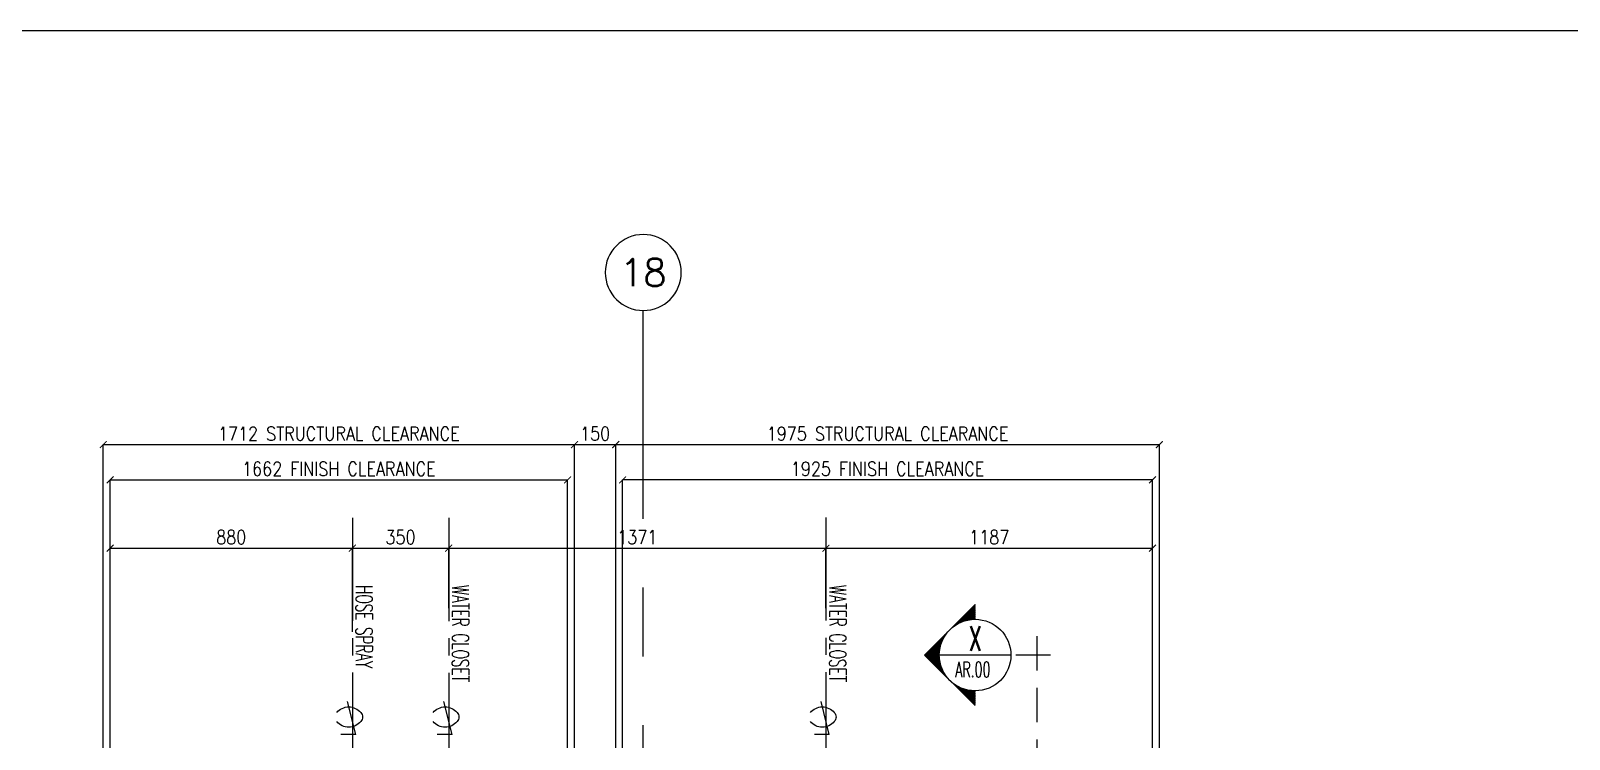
# Model space of a CAD drawing. Extents: x -172604 to -143727, y 166361 to 186286.
# Drawn here: x -169264 to -163675, y 183712 to 186286 of the extents above; entities that cross this region are included whole.
import ezdxf
from ezdxf.enums import TextEntityAlignment as Align

# ---------------------------------------------------------------- set-up
doc = ezdxf.new("R2010")
doc.units = 0
doc.header["$LTSCALE"] = 500
doc.header["$MEASUREMENT"] = 0
for name, pattern in [('CENTER2', [1.125, 0.75, -0.125, 0.125, -0.125]), ('CENTERX2', [4, 2.5, -0.5, 0.5, -0.5]), ('HIDDEN', [0.375, 0.25, -0.125])]:
    doc.linetypes.add(name, pattern=pattern)
doc.layers.get('0').update_dxf_attribs({"linetype": 'CONTINUOUS'})
doc.layers.get('DEFPOINTS').update_dxf_attribs({"linetype": 'CONTINUOUS'})
for name, color, linetype in [('ARCDIMR', 4, 'CONTINUOUS'), ('AX-CR', 2, 'CONTINUOUS'), ('AX-TXT', 2, 'CONTINUOUS'), ('AXES', 11, 'CENTERX2'), ('AXIS', 11, 'CENTER2'), ('Dimout', 4, 'CONTINUOUS'), ('ELEV-MARK', 6, 'CONTINUOUS'), ('TITLE', 1, 'CONTINUOUS'), ('TXT', 2, 'CONTINUOUS')]:
    doc.layers.add(name, color=color, linetype=linetype)
doc.styles.add('DIM', font='simplex.shx', dxfattribs={"width": 0.85})
doc.styles.add('ROMANS', font='romans.shx', dxfattribs={"width": 0.6})
doc.dimstyles.new('DIM1-25', dxfattribs={"dimscale": 25, "dimtxt": 2, "dimasz": 1, "dimexe": 0.03, "dimexo": 0.03, "dimgap": 0.6, "dimtad": 1, "dimdec": 0, "dimdsep": 46, "dimtxsty": 'DIM', "dimblk1": 'ARCHTICK', "dimblk2": 'ARCHTICK', "dimsah": 1, "dimcen": 0.09, "dimdle": 0.03, "dimclrd": 256, "dimclrt": 2, "dimadec": 0, "dimazin": 0, "dimtfac": 1, "dimtdec": 0, "dimtix": 1, "dimtmove": 1, "dimatfit": 3, "dimldrblk": 'ARCHTICK', "dimfxl": 0, "dimtvp": 2, "dimtolj": 1, "dimtzin": 0, "dimarcsym": 0})

# ---------------------------------------------------------------- blocks, each defined once
blk = doc.blocks.new('A0-BOX')
at = {"layer": 'TITLE'}
blk.add_line((113.3, 79.7), (0, 79.7), dxfattribs=at)
blk = doc.blocks.new('*X5')
at = {"color": 0}
for p, q in [((14608, 7877), (14819, 8088)), ((14625, 7890), (14821, 8086)), ((14637, 7899), (14823, 8084)), ((14647, 7905), (14825, 8082)), ((14656, 7910), (14826, 8081)), ((14664, 7915), (14828, 8079)), ((14671, 7919), (14830, 8077)), ((14678, 7922), (14832, 8075)), ((14685, 7925), (14833, 8073)), ((14691, 7928), (14835, 8072)), ((14697, 7930), (14837, 8070)), ((14703, 7933), (14839, 8068)), ((14709, 7935), (14841, 8066)), ((14714, 7937), (14842, 8065)), ((14719, 7938), (14844, 8063)), ((14725, 7940), (14846, 8061)), ((14730, 7941), (14848, 8059)), ((14734, 7943), (14849, 8058)), ((14739, 7944), (14851, 8056)), ((14744, 7945), (14853, 8054)), ((14749, 7946), (14855, 8052)), ((14753, 7947), (14856, 8051)), ((14757, 7948), (14858, 8049)), ((14762, 7949), (14860, 8047)), ((14766, 7950), (14862, 8045)), ((14770, 7950), (14863, 8043)), ((14774, 7951), (14865, 8042)), ((14778, 7951), (14867, 8040)), ((14782, 7952), (14869, 8038)), ((14786, 7952), (14871, 8036)), ((14790, 7953), (14872, 8035)), ((14794, 7953), (14874, 8033)), ((14798, 7953), (14876, 8031)), ((14802, 7953), (14878, 8029)), ((14805, 7954), (14879, 8028)), ((14809, 7954), (14881, 8026)), ((14813, 7954), (14883, 8024)), ((14816, 7954), (14885, 8022)), ((14820, 7954), (14886, 8020)), ((14823, 7954), (14888, 8019)), ((14827, 7954), (14890, 8017)), ((14830, 7954), (14892, 8015)), ((14834, 7953), (14894, 8013)), ((14837, 7953), (14895, 8012)), ((14840, 7953), (14897, 8010)), ((14844, 7953), (14899, 8008)), ((14847, 7953), (14901, 8006)), ((14850, 7952), (14902, 8005)), ((14853, 7952), (14904, 8003)), ((14856, 7952), (14906, 8001)), ((14860, 7951), (14908, 7999)), ((14863, 7951), (14909, 7997)), ((14866, 7950), (14911, 7996)), ((14869, 7950), (14913, 7994)), ((14872, 7949), (14915, 7992)), ((14875, 7949), (14917, 7990)), ((14878, 7948), (14918, 7989)), ((14881, 7948), (14920, 7987)), ((14884, 7947), (14922, 7985)), ((14887, 7947), (14924, 7983)), ((14890, 7946), (14925, 7982)), ((14893, 7945), (14927, 7980)), ((14895, 7945), (14929, 7978)), ((14898, 7944), (14931, 7976)), ((14901, 7943), (14932, 7974)), ((14904, 7942), (14934, 7973)), ((14907, 7942), (14936, 7971)), ((14909, 7941), (14938, 7969)), ((14912, 7940), (14939, 7967)), ((14915, 7939), (14941, 7966)), ((14360, 7629), (14571, 7839)), ((14917, 7938), (14943, 7964)), ((14920, 7937), (14945, 7962)), ((14923, 7937), (14947, 7960)), ((14925, 7936), (14948, 7959)), ((14928, 7935), (14950, 7957)), ((14931, 7934), (14952, 7955)), ((14933, 7933), (14954, 7953)), ((14936, 7932), (14955, 7952)), ((14938, 7931), (14957, 7950)), ((14941, 7930), (14959, 7948)), ((14943, 7929), (14961, 7946)), ((14946, 7928), (14962, 7944)), ((14948, 7927), (14964, 7943)), ((14951, 7926), (14966, 7941)), ((14953, 7925), (14968, 7939)), ((14956, 7923), (14970, 7937)), ((14958, 7922), (14971, 7936)), ((14960, 7921), (14973, 7934)), ((14963, 7920), (14975, 7932)), ((14965, 7919), (14977, 7930)), ((14967, 7918), (14978, 7929)), ((14970, 7916), (14980, 7927)), ((14972, 7915), (14982, 7925)), ((14974, 7914), (14984, 7923)), ((14977, 7913), (14985, 7921)), ((14979, 7911), (14987, 7920)), ((14981, 7910), (14989, 7918)), ((14983, 7909), (14991, 7916)), ((14986, 7908), (14993, 7914)), ((14988, 7906), (14994, 7913)), ((14990, 7905), (14996, 7911)), ((14992, 7903), (14998, 7909)), ((14994, 7902), (15000, 7907)), ((14997, 7901), (15001, 7906)), ((14999, 7899), (15003, 7904)), ((15001, 7898), (15005, 7902)), ((15003, 7896), (15007, 7900)), ((15005, 7895), (15008, 7898)), ((15007, 7894), (15010, 7897)), ((15009, 7892), (15012, 7895)), ((15011, 7891), (15014, 7893)), ((15013, 7889), (15016, 7891)), ((15015, 7888), (15017, 7890)), ((15017, 7886), (15019, 7888)), ((15019, 7884), (15021, 7886)), ((15021, 7883), (15023, 7884)), ((15023, 7881), (15024, 7883)), ((15025, 7880), (15026, 7881)), ((15027, 7878), (15028, 7879)), ((15029, 7877), (15030, 7877)), ((15031, 7875), (15031, 7875)), ((15033, 7873), (15033, 7874)), ((15035, 7872), (15035, 7872)), ((15036, 7870), (15037, 7870)), ((15038, 7868), (15038, 7868)), ((15040, 7867), (15040, 7867)), ((15042, 7865), (15042, 7865)), ((15044, 7863), (15044, 7863)), ((15046, 7861), (15046, 7861)), ((15047, 7860), (15047, 7860)), ((15051, 7856), (15051, 7856)), ((15053, 7854), (15053, 7854)), ((15054, 7852), (15054, 7853)), ((15056, 7851), (15056, 7851)), ((15058, 7849), (15058, 7849)), ((15059, 7847), (15060, 7847)), ((15061, 7845), (15061, 7845)), ((15063, 7843), (15063, 7844)), ((15064, 7841), (15065, 7842)), ((15066, 7839), (15067, 7840)), ((15068, 7837), (15069, 7838)), ((15069, 7836), (15070, 7837)), ((15071, 7834), (15072, 7835)), ((15072, 7832), (15074, 7833)), ((15074, 7830), (15076, 7831)), ((15076, 7828), (15077, 7830)), ((15077, 7826), (15079, 7828)), ((15079, 7824), (15081, 7826)), ((14364, 7629), (14557, 7822)), ((14368, 7629), (14549, 7810)), ((14371, 7629), (14542, 7800)), ((14375, 7629), (14537, 7791)), ((14378, 7629), (14533, 7783)), ((14382, 7629), (14529, 7776)), ((14385, 7629), (14525, 7769)), ((14389, 7629), (14522, 7762)), ((14392, 7629), (14519, 7756)), ((14396, 7629), (14517, 7750)), ((14399, 7629), (14515, 7744)), ((14403, 7629), (14513, 7739)), ((14406, 7629), (14511, 7733)), ((14410, 7629), (14509, 7728)), ((14413, 7629), (14507, 7723)), ((14417, 7629), (14506, 7718)), ((14421, 7629), (14505, 7713)), ((14424, 7629), (14503, 7708)), ((14428, 7629), (14502, 7703)), ((14431, 7629), (14501, 7699)), ((14435, 7629), (14500, 7694)), ((14438, 7629), (14499, 7690)), ((14442, 7629), (14499, 7686)), ((15080, 7822), (15083, 7824)), ((15082, 7820), (15084, 7822)), ((15083, 7818), (15086, 7821)), ((15085, 7815), (15088, 7819)), ((15086, 7813), (15090, 7817)), ((15087, 7811), (15092, 7815)), ((15089, 7809), (15093, 7814)), ((15090, 7807), (15095, 7812)), ((15092, 7805), (15097, 7810)), ((15093, 7803), (15099, 7808)), ((15094, 7801), (15100, 7807)), ((15096, 7798), (15102, 7805)), ((15097, 7796), (15104, 7803)), ((15098, 7794), (15106, 7801)), ((15100, 7792), (15107, 7799)), ((15101, 7790), (15109, 7798)), ((15102, 7787), (15111, 7796)), ((15104, 7785), (15113, 7794)), ((15105, 7783), (15115, 7792)), ((15106, 7780), (15116, 7791)), ((15107, 7778), (15118, 7789)), ((15108, 7776), (15120, 7787)), ((15110, 7773), (15122, 7785)), ((15111, 7771), (15123, 7784)), ((15112, 7769), (15125, 7782)), ((15113, 7766), (15127, 7780)), ((15114, 7764), (15129, 7778)), ((15115, 7761), (15130, 7777)), ((15116, 7759), (15132, 7775)), ((15117, 7756), (15134, 7773)), ((15118, 7754), (15136, 7771)), ((15119, 7751), (15137, 7769)), ((15121, 7749), (15139, 7768)), ((15122, 7746), (15141, 7766)), ((15122, 7744), (15143, 7764)), ((15123, 7741), (15145, 7762)), ((15124, 7739), (15146, 7761)), ((15125, 7736), (15148, 7759)), ((15126, 7733), (15150, 7757)), ((15127, 7731), (15152, 7755)), ((15128, 7728), (15153, 7754)), ((15129, 7725), (15155, 7752)), ((15130, 7723), (15157, 7750)), ((15130, 7720), (15159, 7748)), ((15131, 7717), (15160, 7746)), ((15132, 7714), (15162, 7745)), ((15133, 7712), (15164, 7743)), ((15133, 7709), (15166, 7741)), ((15134, 7706), (15168, 7739)), ((15135, 7703), (15169, 7738)), ((15136, 7700), (15171, 7736)), ((15136, 7697), (15173, 7734)), ((15137, 7695), (15175, 7732)), ((15137, 7692), (15176, 7731)), ((15138, 7689), (15178, 7729)), ((15139, 7686), (15180, 7727)), ((15139, 7683), (15182, 7725)), ((15140, 7680), (15183, 7723)), ((15140, 7676), (15185, 7722)), ((15140, 7673), (15187, 7720)), ((15141, 7670), (15189, 7718)), ((15141, 7667), (15191, 7716)), ((15142, 7664), (15192, 7715)), ((15142, 7661), (15194, 7713)), ((15142, 7658), (15196, 7711)), ((15143, 7654), (15198, 7709)), ((15143, 7651), (15199, 7708)), ((15143, 7648), (15201, 7706)), ((15143, 7644), (15203, 7704)), ((15143, 7641), (15205, 7702)), ((15143, 7637), (15206, 7700)), ((15143, 7634), (15208, 7699)), ((15144, 7631), (15210, 7697)), ((15145, 7629), (15212, 7695)), ((15149, 7629), (15214, 7693)), ((15152, 7629), (15215, 7692)), ((15156, 7629), (15217, 7690)), ((15159, 7629), (15219, 7688)), ((15163, 7629), (15221, 7686)), ((14445, 7629), (14498, 7681)), ((14449, 7629), (14497, 7677)), ((14452, 7629), (14497, 7673)), ((14456, 7629), (14496, 7669)), ((14459, 7629), (14496, 7665)), ((14463, 7629), (14495, 7661)), ((14466, 7629), (14495, 7657)), ((14470, 7629), (14494, 7653)), ((14474, 7629), (14494, 7649)), ((14477, 7629), (14494, 7646)), ((14481, 7629), (14494, 7642)), ((14484, 7629), (14494, 7638)), ((14488, 7629), (14494, 7635)), ((14491, 7629), (14494, 7631)), ((15167, 7629), (15222, 7685)), ((15170, 7629), (15224, 7683)), ((15174, 7629), (15226, 7681)), ((15177, 7629), (15228, 7679)), ((15181, 7629), (15229, 7678)), ((15184, 7629), (15231, 7676)), ((15188, 7629), (15233, 7674)), ((15191, 7629), (15235, 7672)), ((15195, 7629), (15236, 7670)), ((15198, 7629), (15238, 7669)), ((15202, 7629), (15240, 7667)), ((15205, 7629), (15242, 7665)), ((15209, 7629), (15244, 7663)), ((15212, 7629), (15245, 7662)), ((15216, 7629), (15247, 7660)), ((15220, 7629), (15249, 7658)), ((15223, 7629), (15251, 7656)), ((15227, 7629), (15252, 7655)), ((15230, 7629), (15254, 7653)), ((15234, 7629), (15256, 7651)), ((15237, 7629), (15258, 7649)), ((15241, 7629), (15259, 7647)), ((15244, 7629), (15261, 7646)), ((15248, 7629), (15263, 7644)), ((15251, 7629), (15265, 7642)), ((15255, 7629), (15267, 7640)), ((15258, 7629), (15268, 7639)), ((15262, 7629), (15270, 7637)), ((15266, 7629), (15272, 7635)), ((15269, 7629), (15274, 7633)), ((15273, 7629), (15275, 7632)), ((15276, 7629), (15277, 7630))]:
    blk.add_line(p, q, dxfattribs=at)
blk = doc.blocks.new('_ARCHTICK')
at = {"color": 0, "linetype": 'ByBlock', "const_width": 0.15}
blk.add_lwpolyline([(-0.5, -0.5), (0.5, 0.5)], dxfattribs=at)
blk = doc.blocks.new('*D31')
at = {"layer": 'DEFPOINTS', "color": 0}
for p in [(-165189.1, 184406.3), (-166375.6, 184188.3), (-165189.1, 183544.6)]:
    blk.add_point(p, dxfattribs=at)
at = {"layer": 'Dimout', "lineweight": -2}
blk.add_line((-166376.4, 184406.3), (-165188.4, 184406.3), dxfattribs=at)
at = {"layer": 'Dimout', "color": 0, "lineweight": -2}
for p, q in [((-166375.6, 184189.1), (-166375.6, 184407)), ((-165189.1, 183545.3), (-165189.1, 184407))]:
    blk.add_line(p, q, dxfattribs=at)
at = {"layer": 'Dimout', "lineweight": -2, "xscale": 25, "yscale": 25, "zscale": 25, "rotation": 180}
blk.add_blockref('_ARCHTICK', (-166375.6, 184406.3), dxfattribs=at)
at = {"layer": 'Dimout', "lineweight": -2, "xscale": 25, "yscale": 25, "zscale": 25}
blk.add_blockref('_ARCHTICK', (-165189.1, 184406.3), dxfattribs=at)
at = {"layer": 'Dimout', "color": 2, "insert": (-165782.4, 184446.3), "char_height": 50, "attachment_point": 5, "style": 'DIM'}
blk.add_mtext('\\A1;1187', dxfattribs=at)
blk = doc.blocks.new('*D29')
at = {"layer": 'DEFPOINTS', "color": 0}
for p in [(-167746.1, 184406.3), (-167746.1, 184188.3), (-168096.1, 184102.3)]:
    blk.add_point(p, dxfattribs=at)
at = {"layer": 'Dimout', "lineweight": -2}
blk.add_line((-168096.9, 184406.3), (-167745.4, 184406.3), dxfattribs=at)
at = {"layer": 'Dimout', "color": 0, "lineweight": -2}
for p, q in [((-168096.1, 184103.1), (-168096.1, 184407)), ((-167746.1, 184189.1), (-167746.1, 184407))]:
    blk.add_line(p, q, dxfattribs=at)
at = {"layer": 'Dimout', "lineweight": -2, "xscale": 25, "yscale": 25, "zscale": 25, "rotation": 180}
blk.add_blockref('_ARCHTICK', (-168096.1, 184406.3), dxfattribs=at)
at = {"layer": 'Dimout', "lineweight": -2, "xscale": 25, "yscale": 25, "zscale": 25}
blk.add_blockref('_ARCHTICK', (-167746.1, 184406.3), dxfattribs=at)
at = {"layer": 'Dimout', "color": 2, "insert": (-167921.1, 184446.3), "char_height": 50, "attachment_point": 5, "style": 'DIM'}
blk.add_mtext('\\A1;350', dxfattribs=at)
blk = doc.blocks.new('*D28')
at = {"layer": 'DEFPOINTS', "color": 0}
for p in [(-168096.1, 184406.3), (-168096.1, 184102.3), (-168976.1, 183519.6)]:
    blk.add_point(p, dxfattribs=at)
at = {"layer": 'Dimout', "lineweight": -2}
blk.add_line((-168976.9, 184406.3), (-168095.4, 184406.3), dxfattribs=at)
at = {"layer": 'Dimout', "color": 0, "lineweight": -2}
for p, q in [((-168976.1, 183520.3), (-168976.1, 184407)), ((-168096.1, 184103.1), (-168096.1, 184407))]:
    blk.add_line(p, q, dxfattribs=at)
at = {"layer": 'Dimout', "lineweight": -2, "xscale": 25, "yscale": 25, "zscale": 25, "rotation": 180}
blk.add_blockref('_ARCHTICK', (-168976.1, 184406.3), dxfattribs=at)
at = {"layer": 'Dimout', "lineweight": -2, "xscale": 25, "yscale": 25, "zscale": 25}
blk.add_blockref('_ARCHTICK', (-168096.1, 184406.3), dxfattribs=at)
at = {"layer": 'Dimout', "color": 2, "insert": (-168536.1, 184446.3), "char_height": 50, "attachment_point": 5, "style": 'DIM'}
blk.add_mtext('\\A1;880', dxfattribs=at)
blk = doc.blocks.new('*D27')
at = {"layer": 'DEFPOINTS', "color": 0}
for p in [(-167114.1, 184654.6), (-167114.1, 183519.6), (-165189.1, 183519.6)]:
    blk.add_point(p, dxfattribs=at)
at = {"layer": 'Dimout', "lineweight": -2}
blk.add_line((-165188.4, 184654.6), (-167114.9, 184654.6), dxfattribs=at)
at = {"layer": 'Dimout', "color": 0, "lineweight": -2}
for p, q in [((-167114.1, 183520.3), (-167114.1, 184655.3)), ((-165189.1, 183520.3), (-165189.1, 184655.3))]:
    blk.add_line(p, q, dxfattribs=at)
at = {"layer": 'Dimout', "lineweight": -2, "xscale": 25, "yscale": 25, "zscale": 25, "rotation": 180}
blk.add_blockref('_ARCHTICK', (-167114.1, 184654.6), dxfattribs=at)
at = {"layer": 'Dimout', "lineweight": -2, "xscale": 25, "yscale": 25, "zscale": 25}
blk.add_blockref('_ARCHTICK', (-165189.1, 184654.6), dxfattribs=at)
at = {"layer": 'Dimout', "color": 2, "insert": (-166151.6, 184694.6), "char_height": 50, "attachment_point": 5, "style": 'DIM'}
blk.add_mtext('\\A1;1925 FINISH CLEARANCE', dxfattribs=at)
blk = doc.blocks.new('*D26')
at = {"layer": 'DEFPOINTS', "color": 0}
for p in [(-167314.1, 184654.6), (-168976.1, 183519.6), (-167314.1, 183519.6)]:
    blk.add_point(p, dxfattribs=at)
at = {"layer": 'Dimout', "lineweight": -2}
blk.add_line((-168976.9, 184654.6), (-167313.4, 184654.6), dxfattribs=at)
at = {"layer": 'Dimout', "color": 0, "lineweight": -2}
for p, q in [((-168976.1, 183520.3), (-168976.1, 184655.3)), ((-167314.1, 183520.3), (-167314.1, 184655.3))]:
    blk.add_line(p, q, dxfattribs=at)
at = {"layer": 'Dimout', "lineweight": -2, "xscale": 25, "yscale": 25, "zscale": 25, "rotation": 180}
blk.add_blockref('_ARCHTICK', (-168976.1, 184654.6), dxfattribs=at)
at = {"layer": 'Dimout', "lineweight": -2, "xscale": 25, "yscale": 25, "zscale": 25}
blk.add_blockref('_ARCHTICK', (-167314.1, 184654.6), dxfattribs=at)
at = {"layer": 'Dimout', "color": 2, "insert": (-168145.1, 184694.6), "char_height": 50, "attachment_point": 5, "style": 'DIM'}
blk.add_mtext('\\A1;1662 FINISH CLEARANCE', dxfattribs=at)
blk = doc.blocks.new('*D25')
at = {"layer": 'DEFPOINTS', "color": 0}
for p in [(-165164.1, 184782.7), (-165164.1, 183544.6), (-167139.1, 183194.6)]:
    blk.add_point(p, dxfattribs=at)
at = {"layer": 'Dimout', "lineweight": -2}
blk.add_line((-167139.9, 184782.7), (-165163.4, 184782.7), dxfattribs=at)
at = {"layer": 'Dimout', "color": 0, "lineweight": -2}
for p, q in [((-167139.1, 183195.3), (-167139.1, 184783.4)), ((-165164.1, 183545.3), (-165164.1, 184783.4))]:
    blk.add_line(p, q, dxfattribs=at)
at = {"layer": 'Dimout', "lineweight": -2, "xscale": 25, "yscale": 25, "zscale": 25, "rotation": 180}
blk.add_blockref('_ARCHTICK', (-167139.1, 184782.7), dxfattribs=at)
at = {"layer": 'Dimout', "lineweight": -2, "xscale": 25, "yscale": 25, "zscale": 25}
blk.add_blockref('_ARCHTICK', (-165164.1, 184782.7), dxfattribs=at)
at = {"layer": 'Dimout', "color": 2, "insert": (-166151.6, 184822.7), "char_height": 50, "attachment_point": 5, "style": 'DIM'}
blk.add_mtext('\\A1;1975 STRUCTURAL CLEARANCE', dxfattribs=at)
blk = doc.blocks.new('*D24')
at = {"layer": 'DEFPOINTS', "color": 0}
for p in [(-167139.1, 184782.7), (-167289.1, 183567.8), (-167139.1, 183194.6)]:
    blk.add_point(p, dxfattribs=at)
at = {"layer": 'Dimout', "lineweight": -2}
blk.add_line((-167289.9, 184782.7), (-167138.4, 184782.7), dxfattribs=at)
at = {"layer": 'Dimout', "color": 0, "lineweight": -2}
for p, q in [((-167289.1, 183568.5), (-167289.1, 184783.4)), ((-167139.1, 183195.3), (-167139.1, 184783.4))]:
    blk.add_line(p, q, dxfattribs=at)
at = {"layer": 'Dimout', "lineweight": -2, "xscale": 25, "yscale": 25, "zscale": 25, "rotation": 180}
blk.add_blockref('_ARCHTICK', (-167289.1, 184782.7), dxfattribs=at)
at = {"layer": 'Dimout', "lineweight": -2, "xscale": 25, "yscale": 25, "zscale": 25}
blk.add_blockref('_ARCHTICK', (-167139.1, 184782.7), dxfattribs=at)
at = {"layer": 'Dimout', "color": 2, "insert": (-167214.1, 184822.7), "char_height": 50, "attachment_point": 5, "style": 'DIM'}
blk.add_mtext('\\A1;150', dxfattribs=at)
blk = doc.blocks.new('*D23')
at = {"layer": 'DEFPOINTS', "color": 0}
for p in [(-167289.1, 184782.7), (-167289.1, 183567.8), (-169001.1, 183544.6)]:
    blk.add_point(p, dxfattribs=at)
at = {"layer": 'Dimout', "lineweight": -2}
blk.add_line((-169001.9, 184782.7), (-167288.4, 184782.7), dxfattribs=at)
at = {"layer": 'Dimout', "color": 0, "lineweight": -2}
for p, q in [((-169001.1, 183545.3), (-169001.1, 184783.4)), ((-167289.1, 183568.5), (-167289.1, 184783.4))]:
    blk.add_line(p, q, dxfattribs=at)
at = {"layer": 'Dimout', "lineweight": -2, "xscale": 25, "yscale": 25, "zscale": 25, "rotation": 180}
blk.add_blockref('_ARCHTICK', (-169001.1, 184782.7), dxfattribs=at)
at = {"layer": 'Dimout', "lineweight": -2, "xscale": 25, "yscale": 25, "zscale": 25}
blk.add_blockref('_ARCHTICK', (-167289.1, 184782.7), dxfattribs=at)
at = {"layer": 'Dimout', "color": 2, "insert": (-168145.1, 184822.7), "char_height": 50, "attachment_point": 5, "style": 'DIM'}
blk.add_mtext('\\A1;1712 STRUCTURAL CLEARANCE', dxfattribs=at)
blk = doc.blocks.new('SCNTR', base_point=(3632.66, 549.66))
for q in [(3633.89, 554.57), (3636.1, 543.44)]:
    blk.add_line((3631.12, 543.44), q)
for centre, radius, start, end in [((3633.47, 547.5), 5.23, 39.4883, 140.5117), ((3630.8, 549.38), 1.99, 133.3084, 182.4789), ((3630.8, 549.21), 1.99, 177.5211, 226.6916), ((3633.47, 551.09), 5.23, 219.4883, 320.5117)]:
    blk.add_arc(centre, radius, start, end)
blk = doc.blocks.new('*D30')
at = {"layer": 'DEFPOINTS', "color": 0}
for p in [(-166375.6, 184406.3), (-167746.1, 184188.3), (-166375.6, 184188.3)]:
    blk.add_point(p, dxfattribs=at)
at = {"layer": 'Dimout', "lineweight": -2}
blk.add_line((-167746.9, 184406.3), (-166374.9, 184406.3), dxfattribs=at)
at = {"layer": 'Dimout', "color": 0, "lineweight": -2}
for p, q in [((-167746.1, 184189.1), (-167746.1, 184407)), ((-166375.6, 184189.1), (-166375.6, 184407))]:
    blk.add_line(p, q, dxfattribs=at)
at = {"layer": 'Dimout', "lineweight": -2, "xscale": 25, "yscale": 25, "zscale": 25, "rotation": 180}
blk.add_blockref('_ARCHTICK', (-167746.1, 184406.3), dxfattribs=at)
at = {"layer": 'Dimout', "lineweight": -2, "xscale": 25, "yscale": 25, "zscale": 25}
blk.add_blockref('_ARCHTICK', (-166375.6, 184406.3), dxfattribs=at)
at = {"layer": 'Dimout', "color": 2, "insert": (-167060.9, 184446.3), "char_height": 50, "attachment_point": 5, "style": 'DIM'}
blk.add_mtext('\\A1;1371', dxfattribs=at)
blk = doc.blocks.new('AXU')
at = {"layer": 'AX-CR'}
blk.add_circle((0, 350), 350, dxfattribs=at)
at = {"layer": 'AX-TXT', "style": 'ROMANS'}
blk.add_attdef('AX', text='', height=250, dxfattribs=at).set_placement((0, 350), align=Align.MIDDLE)

msp = doc.modelspace()

# ---------------------------------------------------------------- linework, layer by layer
at = {"layer": 'AXES'}
msp.add_line((-167039.1, 180513.1), (-167039.1, 185269.9), dxfattribs=at)
at = {"layer": 'AXIS'}
for p, q in [((-168096.1, 184516.9), (-168096.1, 183334.2)), ((-167746.1, 184516.4), (-167746.1, 183333.7)), ((-166375.6, 184518.4), (-166375.6, 183335.7))]:
    msp.add_line(p, q, dxfattribs=at)
at = {"layer": 'ELEV-MARK', "color": 6}
for p, q in [((-165833.6, 184202), (-166017.4, 184018.1)), ((-165833.6, 183834.3), (-166017.4, 184018.1)), ((-165703.6, 184018.1), (-165963.6, 184018.1))]:
    msp.add_line(p, q, dxfattribs=at)
at = {"layer": 'ELEV-MARK', "color": 6, "linetype": 'HIDDEN'}
for p, q in [((-165609, 184086.6), (-165609, 183026.3)), ((-165560.2, 184018.1), (-165703.6, 184018.1))]:
    msp.add_line(p, q, dxfattribs=at)
at = {"layer": 'ELEV-MARK', "color": 6}
msp.add_circle((-165833.6, 184018.1), 130, dxfattribs=at)

# ---------------------------------------------------------------- block references
at = {"xscale": 250, "yscale": 250, "zscale": 250}
msp.add_blockref('A0-BOX', (-172603.8, 166361.3), dxfattribs=at)
at = {"layer": 'ARCDIMR', "xscale": -10.75199999992037, "yscale": 10.75199999992037, "zscale": 10.752}
for p in [(-168100.5, 183796.9), (-167750.5, 183796.9), (-166380, 183796.9)]:
    msp.add_blockref('SCNTR', p, dxfattribs=at)
at = {"layer": 'AXES'}
ref = msp.add_blockref('AXU', (-167039.1, 185545.9), dxfattribs=dict(at, xscale=-0.3942857142857143, yscale=0.3942857142857143, zscale=0.3942857142857143, rotation=180))
ref.add_attrib('AX', '18', dxfattribs={"layer": 'AX-TXT', "color": 6, "height": 98.57, "style": 'ROMANS'}).set_placement((-167039.1, 185407.9), align=Align.MIDDLE)
at = {"layer": 'ELEV-MARK', "color": 11, "xscale": 0.4000000000232831, "yscale": 0.4000000000232831, "zscale": 0.4, "rotation": 90}
msp.add_blockref('*X5', (-162782.1, 178090.7), dxfattribs=at)

# ---------------------------------------------------------------- texts
at = {"layer": 'ELEV-MARK', "color": 6, "style": 'ROMANS', "width": 0.6}
msp.add_attdef('X', text='1', height=90, dxfattribs=at).set_placement((-165832.6, 184077.9), align=Align.MIDDLE)
at = {"layer": 'ELEV-MARK', "color": 2, "style": 'ROMANS', "width": 0.6}
msp.add_attdef('AR.00', text='S-00', height=56, dxfattribs=at).set_placement((-165841.8, 183965.9), align=Align.MIDDLE)
at = {"layer": 'TXT', "style": 'ROMANS', "width": 0.6}
for s, p in [('HOSE SPRAY', (-168082.9, 184272.3)), ('WATER CLOSET', (-167732.9, 184272.3)), ('WATER CLOSET', (-166362.4, 184272.3))]:
    msp.add_text(s, height=60, rotation=270, dxfattribs=at).set_placement(p)

# ---------------------------------------------------------------- dimensions: what is measured, and where the dimension line sits
at = {"layer": 'Dimout'}
for base, p1, p2, text, picture, middle in [((-167289.1, 184782.7), (-169001.1, 183544.6), (-167289.1, 183567.8), '<> STRUCTURAL CLEARANCE', '*D23', (-168145.1, 184822.7)), ((-165164.1, 184782.7), (-167139.1, 183194.6), (-165164.1, 183544.6), '<> STRUCTURAL CLEARANCE', '*D25', (-166151.6, 184822.7)), ((-167314.1, 184654.6), (-168976.1, 183519.6), (-167314.1, 183519.6), '<> FINISH CLEARANCE', '*D26', (-168145.1, 184694.6))]:
    dim = msp.add_linear_dim(base=base, p1=p1, p2=p2, text=text, dimstyle='DIM1-25', dxfattribs=at)
    dim.commit()
    dim.dimension.update_dxf_attribs({"geometry": picture, "text_midpoint": middle})
for base, p1, p2, picture, middle in [((-167139.1, 184782.7), (-167289.1, 183567.8), (-167139.1, 183194.6), '*D24', (-167214.1, 184822.7)), ((-168096.1, 184406.3), (-168976.1, 183519.6), (-168096.1, 184102.3), '*D28', (-168536.1, 184446.3)), ((-167746.1, 184406.3), (-168096.1, 184102.3), (-167746.1, 184188.3), '*D29', (-167921.1, 184446.3)), ((-166375.6020193, 184406.2605718), (-167746.1020188, 184188.329769), (-166375.6020193, 184188.329769), '*D30', (-167060.8520191, 184446.2605718)), ((-165189.102022, 184406.260572), (-166375.602019, 184188.329769), (-165189.102022, 183544.564113), '*D31', (-165782.352021, 184446.260572))]:
    dim = msp.add_linear_dim(base=base, p1=p1, p2=p2, dimstyle='DIM1-25', dxfattribs=at)
    dim.commit()
    dim.dimension.update_dxf_attribs({"geometry": picture, "text_midpoint": middle})
dim = msp.add_linear_dim(base=(-167114.1, 184654.6), p1=(-165189.1, 183519.6), p2=(-167114.1, 183519.6), angle=180, text='<> FINISH CLEARANCE', dimstyle='DIM1-25', dxfattribs=at)
dim.commit()
dim.dimension.update_dxf_attribs({"geometry": '*D27', "text_midpoint": (-166151.6, 184694.6)})

doc.saveas('drawing.dxf')
